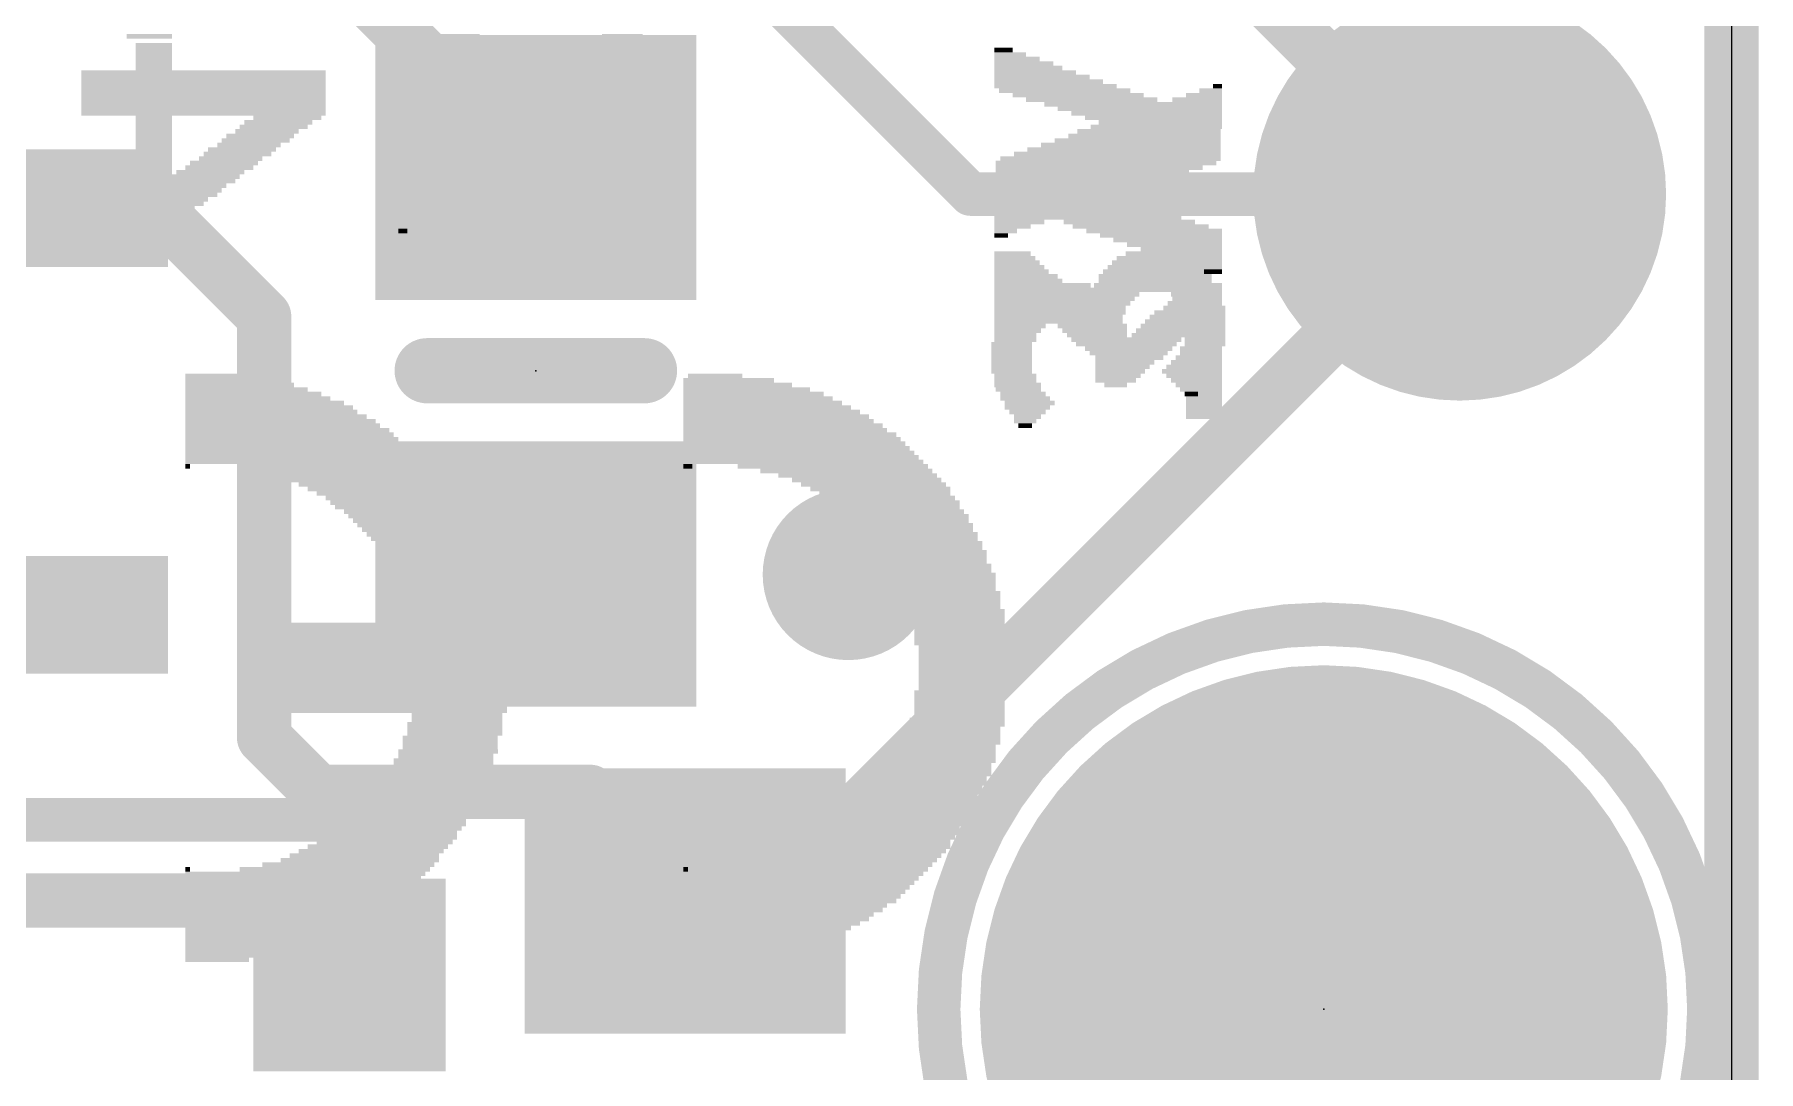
# Model space of a CAD drawing. Extents: x -13.8 to 7.7, y -19.4 to 21.7.
# Drawn here: x -0.31 to 7.75, y -10.45 to -5.6 of the extents above; entities that cross this region are included whole.
import ezdxf

# ---------------------------------------------------------------- set-up
doc = ezdxf.new("R2010")
doc.units = 0
for name, color, linetype in [('1', 12, 'CONTINUOUS'), ('16', 132, 'CONTINUOUS'), ('17', 110, 'CONTINUOUS'), ('18', 110, 'CONTINUOUS'), ('20', 53, 'CONTINUOUS'), ('200', 40, 'CONTINUOUS'), ('201', 6, 'CONTINUOUS'), ('21', 40, 'CONTINUOUS'), ('23', 53, 'CONTINUOUS'), ('47', 253, 'CONTINUOUS')]:
    doc.layers.add(name, color=color, linetype=linetype)

# ---------------------------------------------------------------- blocks, each defined once
blk = doc.blocks.new('RECT')
blk.add_solid([(-0.5, -0.5), (0.5, -0.5), (-0.5, 0.5), (0.5, 0.5)])
blk = doc.blocks.new('ROUNDP')
at = {"const_width": 0.5}
blk.add_lwpolyline([(0, -0.25, 1), (0, 0.25, 1), (0, -0.25)], format="xyb", dxfattribs=at)
blk = doc.blocks.new('ROUNDV')
at = {"const_width": 0.5}
blk.add_lwpolyline([(0, -0.25, 1), (0, 0.25, 1), (0, -0.25)], format="xyb", dxfattribs=at)

msp = doc.modelspace()

# ---------------------------------------------------------------- linework, layer by layer
at = {"layer": '1'}
for points, const_width in [([(7.62, -13.97), (7.62, 12.7)], 0.254), ([(2.032, -6.2255), (0.5977, -4.7912)], 0.254), ([(3.048, -5.334), (4.064, -6.35)], 0.2032), ([(4.064, -6.35), (6.35, -6.35)], 0.2032), ([(6.35, -6.4135), (6.35, -6.35)], 0.254), ([(0.2565, -6.416), (-0.2874, -6.416)], 0.254), ([(0.762, -6.9215), (0.2565, -6.416)], 0.254), ([(3.109, -9.6545), (6.35, -6.4135)], 0.254), ([(0.762, -6.9215), (0.762, -8.89)], 0.254), ([(0.762, -8.89), (1.016, -9.144)], 0.254), ([(1.016, -9.144), (2.286, -9.144)], 0.254), ([(2.286, -9.144), (2.7305, -9.5885)], 0.254), ([(2.7305, -9.5885), (2.7305, -9.6545)], 0.254), ([(0.8129, -9.652), (-2.3495, -9.652)], 0.254), ([(1.161, -10.0001), (0.8129, -9.652)], 0.254), ([(3.109, -9.6545), (2.7305, -9.6545)], 0.254)]:
    msp.add_lwpolyline(points, dxfattribs=dict(at, const_width=const_width))
for points, const_width in [([(1.9871, -6.2704, 1), (2.0769, -6.1806)], 0.127), ([(4.064, -6.2992, 1), (4.064, -6.4008)], 0.1016), ([(4.0281, -6.3859, 1), (4.0999, -6.3141)], 0.1016), ([(6.4135, -6.35, 1), (6.2865, -6.35)], 0.127), ([(6.35, -6.4008, 1), (6.35, -6.2992)], 0.1016), ([(-0.2874, -6.3525, 1), (-0.2874, -6.4795)], 0.127), ([(0.3014, -6.3711, 1), (0.2116, -6.4609)], 0.127), ([(0.2565, -6.4795, 1), (0.2565, -6.3525)], 0.127), ([(6.2865, -6.4135, 1), (6.4135, -6.4135)], 0.127), ([(6.3949, -6.4584, 1), (6.3051, -6.3686)], 0.127), ([(0.8255, -6.9215, 1), (0.6985, -6.9215)], 0.127), ([(0.7171, -6.9664, 1), (0.8069, -6.8766)], 0.127), ([(0.8069, -8.8451, 1), (0.7171, -8.9349)], 0.127), ([(0.6985, -8.89, 1), (0.8255, -8.89)], 0.127), ([(1.016, -9.0805, 1), (1.016, -9.2075)], 0.127), ([(2.3309, -9.0991, 1), (2.2411, -9.1889)], 0.127), ([(2.286, -9.2075, 1), (2.286, -9.0805)], 0.127), ([(0.9711, -9.1889, 1), (1.0609, -9.0991)], 0.127), ([(2.794, -9.5885, 1), (2.667, -9.5885)], 0.127), ([(2.6856, -9.6334, 1), (2.7754, -9.5436)], 0.127), ([(0.8578, -9.6071, 1), (0.768, -9.6969)], 0.127), ([(0.8129, -9.7155, 1), (0.8129, -9.5885)], 0.127), ([(2.7305, -9.591, 1), (2.7305, -9.718)], 0.127), ([(3.0641, -9.6096, 1), (3.1539, -9.6994)], 0.127), ([(3.109, -9.718, 1), (3.109, -9.591)], 0.127), ([(2.667, -9.6545, 1), (2.794, -9.6545)], 0.127), ([(1.1161, -10.045, 1), (1.2059, -9.9552)], 0.127)]:
    msp.add_lwpolyline(points, format="xyb", dxfattribs=dict(at, const_width=const_width))
at = {"layer": '16', "const_width": 0.254}
for points in [[(7.62, -13.97), (7.62, 12.7)], [(3.302, -3.302), (6.35, -6.35)]]:
    msp.add_lwpolyline(points, dxfattribs=at)
at = {"layer": '16', "const_width": 0.127}
msp.add_lwpolyline([(6.3051, -6.3949, 1), (6.3949, -6.3051)], format="xyb", dxfattribs=at)
at = {"layer": '20'}
msp.add_line((7.62, 11.43), (7.62, -11.684), dxfattribs=at)
at = {"layer": '21'}
for points, const_width in [([(2.54, -7.1755), (1.524, -7.1755)], 0.3048), ([(-2.989, -9.2747), (1.211, -9.2747)], 0.2032)]:
    msp.add_lwpolyline(points, dxfattribs=dict(at, const_width=const_width))
for points, const_width in [([(1.524, -7.0993, 1), (1.524, -7.2517)], 0.1524), ([(2.54, -7.2517, 1), (2.54, -7.0993)], 0.1524), ([(5.715, -11.96, 1), (5.715, -8.36, 1), (5.715, -11.96)], 0.2032), ([(1.211, -9.3255, 1), (1.211, -9.2239)], 0.1016)]:
    msp.add_lwpolyline(points, format="xyb", dxfattribs=dict(at, const_width=const_width))
at = {"layer": '23'}
for p in [(2.032, -7.1755), (5.715, -10.16)]:
    msp.add_point(p, dxfattribs=at)
at = {"layer": '47', "const_width": 0.13}
msp.add_lwpolyline([(5.715, -10.16), (5.715, -19.2855)], dxfattribs=at)
at = {"layer": '47', "const_width": 0.065}
msp.add_lwpolyline([(5.7475, -10.16, 1), (5.6825, -10.16)], format="xyb", dxfattribs=at)

# ---------------------------------------------------------------- block references
at = {"layer": '1', "rotation": 270}
for p, xscale, yscale in [((2.032, -6.2255), 1.24, 1.5), ((-0.2874, -6.416), 0.55, 1.2), ((2.032, -8.1255), 1.24, 1.5), ((-0.2874, -8.316), 0.55, 1.2), ((2.7305, -9.6545), 1.24, 1.5)]:
    msp.add_blockref('RECT', p, dxfattribs=dict(at, xscale=xscale, yscale=yscale))
at = {"layer": '1', "xscale": 0.9, "yscale": 0.9}
msp.add_blockref('RECT', (1.161, -10.0001), dxfattribs=at)
at = {"layer": '17', "xscale": 1.9304, "yscale": 1.9304, "rotation": 180}
msp.add_blockref('ROUNDP', (6.35, -6.35), dxfattribs=at)
msp.add_blockref('ROUNDP', (6.35, -6.35), dxfattribs=at)
at = {"layer": '17', "xscale": 3.216, "yscale": 3.216}
msp.add_blockref('ROUNDP', (5.715, -10.16), dxfattribs=at)
msp.add_blockref('ROUNDP', (5.715, -10.16), dxfattribs=at)
at = {"layer": '18', "xscale": 0.8001, "yscale": 0.8001}
msp.add_blockref('ROUNDV', (3.4925, -8.128), dxfattribs=at)
msp.add_blockref('ROUNDV', (3.4925, -8.128), dxfattribs=at)
at = {"layer": '200', "yscale": 0.0212}
for p, xscale in [((4.218, -5.676), 0.0846), ((4.2498, -5.6971), 0.1481), ((4.2815, -5.7183), 0.2116), ((4.3132, -5.7395), 0.2751), ((4.3344, -5.7606), 0.3174), ((4.3661, -5.7818), 0.3808), ((4.3979, -5.8029), 0.4443), ((4.4613, -5.8453), 0.5713), ((4.4296, -5.8241), 0.5078), ((4.5037, -5.8664), 0.6136), ((4.5671, -5.8876), 0.6136), ((4.6306, -5.9087), 0.6136), ((4.7046, -5.9299), 0.5924), ((4.7681, -5.951), 0.5924), ((4.8316, -5.9722), 0.5924), ((4.8845, -5.9934), 0.5713), ((4.948, -6.0145), 0.5713), ((4.9797, -6.0357), 0.5078), ((5.0114, -6.0568), 0.4443), ((5.0432, -6.078), 0.3808), ((5.0538, -6.1203), 0.3597), ((5.0749, -6.0991), 0.3174), ((4.9162, -6.2049), 0.5924), ((4.9586, -6.1838), 0.5501), ((4.9903, -6.1626), 0.4866), ((5.022, -6.1415), 0.4232), ((4.6518, -6.2896), 0.6136), ((4.7152, -6.2684), 0.6136), ((4.7893, -6.2473), 0.5924), ((4.8528, -6.2261), 0.5924), ((4.4825, -6.353), 0.6136), ((4.4508, -6.3742), 0.5501), ((4.5354, -6.3319), 0.6347), ((4.5883, -6.3107), 0.6136), ((4.419, -6.3954), 0.4866), ((4.3873, -6.4165), 0.4232), ((4.3555, -6.4377), 0.3597), ((4.3238, -6.4588), 0.2962), ((4.2921, -6.48), 0.2327), ((4.2603, -6.5012), 0.1693), ((4.2286, -6.5223), 0.1058), ((4.2074, -6.5435), 0.0635), ((4.2603, -6.6281), 0.1693), ((4.2709, -6.6493), 0.1904), ((4.2815, -6.6704), 0.2116), ((4.2921, -6.6916), 0.2327), ((4.9268, -6.6916), 0.4443), ((4.9268, -6.6704), 0.402), ((4.9162, -6.6493), 0.3385), ((4.9162, -6.6281), 0.2539), ((4.3026, -6.7127), 0.2539), ((4.3238, -6.7339), 0.2962), ((4.3344, -6.7551), 0.3174), ((4.345, -6.7762), 0.3385), ((4.9268, -6.7762), 0.5713), ((4.9268, -6.7339), 0.529), ((4.9268, -6.7551), 0.529), ((4.9268, -6.7127), 0.4866), ((4.3555, -6.7974), 0.3597), ((4.3661, -6.8185), 0.3808), ((4.3767, -6.8397), 0.402), ((4.7364, -6.8185), 0.2327), ((4.7258, -6.8397), 0.2116), ((4.9268, -6.7974), 0.5713), ((5.1172, -6.8185), 0.2327), ((5.1278, -6.8397), 0.2116), ((4.3873, -6.8608), 0.4232), ((4.2603, -6.882), 0.1693), ((4.2603, -6.9032), 0.1693), ((4.2603, -6.9243), 0.1693), ((4.5777, -6.882), 0.4232), ((4.5883, -6.9032), 0.402), ((4.5883, -6.9243), 0.3597), ((4.7152, -6.8608), 0.1904), ((5.1384, -6.8608), 0.1904), ((5.1596, -6.882), 0.1904), ((5.1596, -6.9032), 0.1904), ((5.1596, -6.9243), 0.1904), ((4.2603, -6.9455), 0.1693), ((4.2603, -6.9666), 0.1693), ((4.2603, -6.9878), 0.1693), ((4.2603, -7.009), 0.1693), ((4.5989, -6.9455), 0.3385), ((4.62, -6.9666), 0.2962), ((4.6306, -6.9878), 0.2751), ((4.6412, -7.009), 0.2539), ((5.1596, -6.9455), 0.1904), ((5.1596, -6.9666), 0.1904), ((5.1596, -6.9878), 0.1904), ((5.1596, -7.009), 0.1904), ((4.2603, -7.0301), 0.1693), ((4.2603, -7.0513), 0.1693), ((4.2603, -7.0724), 0.1693), ((4.2603, -7.0936), 0.1693), ((4.6518, -7.0301), 0.2327), ((4.6623, -7.0513), 0.2116), ((4.6835, -7.0724), 0.1693), ((4.6729, -7.0936), 0.1058), ((5.1384, -7.0724), 0.1904), ((5.1384, -7.0936), 0.1904), ((5.1596, -7.0301), 0.1904), ((5.1596, -7.0513), 0.1904), ((4.2603, -7.1147), 0.1693), ((4.2603, -7.1359), 0.1693), ((4.2603, -7.1571), 0.1693), ((4.2603, -7.1782), 0.1693), ((5.0855, -7.1782), 0.2539), ((5.0961, -7.1571), 0.2327), ((5.1067, -7.1359), 0.2116), ((5.1278, -7.1147), 0.2116), ((4.2603, -7.1994), 0.1693), ((4.2603, -7.2205), 0.1693), ((4.2603, -7.2417), 0.1693), ((5.0855, -7.1994), 0.2116), ((5.0855, -7.2205), 0.1693), ((5.0961, -7.2417), 0.1481), ((5.0961, -7.2629), 0.1058), ((5.0961, -7.284), 0.0635)]:
    msp.add_blockref('RECT', p, dxfattribs=dict(at, xscale=xscale))
at = {"layer": '201', "yscale": 0.0212, "rotation": 180}
for p, xscale in [((0.2252, -5.6125), 0.2116), ((1.5793, -5.6125), 0.3808), ((1.6111, -5.6337), 0.4443), ((2.4362, -5.6125), 0.1904), ((2.4362, -5.6337), 0.1904), ((0.2464, -5.6548), 0.1693), ((0.2464, -5.676), 0.1693), ((0.2464, -5.6971), 0.1693), ((0.2464, -5.7183), 0.1693), ((1.6322, -5.6548), 0.4866), ((1.664, -5.676), 0.5501), ((1.6957, -5.6971), 0.6136), ((1.7486, -5.7183), 0.5924), ((2.4362, -5.6548), 0.1904), ((2.4362, -5.676), 0.1904), ((0.4791, -5.7818), 1.1425), ((0.4791, -5.8029), 1.1425), ((0.2464, -5.7395), 0.1693), ((0.2464, -5.7606), 0.1693), ((1.8121, -5.7395), 0.5924), ((1.865, -5.7606), 0.6136), ((1.9179, -5.7818), 0.5924), ((1.9708, -5.8029), 0.6136), ((0.4791, -5.8241), 1.1425), ((0.4791, -5.8453), 1.1425), ((0.4791, -5.8664), 1.1425), ((0.4791, -5.8876), 1.1425), ((2.0025, -5.8241), 0.6771), ((1.7486, -5.8664), 0.1693), ((1.7486, -5.8876), 0.1693), ((2.0237, -5.8453), 0.7194), ((2.1506, -5.8664), 0.5924), ((2.2035, -5.8876), 0.5713), ((5.1551, -5.8876), 0.1693), ((5.1868, -5.8664), 0.1058), ((5.2185, -5.8453), 0.0423), ((0.4791, -5.9087), 1.1425), ((0.4791, -5.9299), 1.1425), ((0.4791, -5.951), 1.1425), ((0.4791, -5.9722), 1.1425), ((1.7486, -5.9087), 0.1693), ((1.7486, -5.9299), 0.1693), ((1.7486, -5.951), 0.1693), ((1.7486, -5.9722), 0.1693), ((2.2564, -5.9087), 0.5501), ((2.2776, -5.9299), 0.5078), ((2.3093, -5.951), 0.4443), ((2.341, -5.9722), 0.3808), ((5.0281, -5.9722), 0.4232), ((5.0599, -5.951), 0.3597), ((5.0916, -5.9299), 0.2962), ((5.1233, -5.9087), 0.2327), ((0.2464, -5.9934), 0.1693), ((0.2464, -6.0145), 0.1693), ((0.2464, -6.0357), 0.1693), ((0.8071, -6.0357), 0.3174), ((0.8282, -6.0145), 0.3174), ((0.8705, -5.9934), 0.3174), ((1.7486, -5.9934), 0.1693), ((1.7486, -6.0145), 0.1693), ((1.7486, -6.0357), 0.1693), ((2.341, -6.0357), 0.3808), ((2.3622, -5.9934), 0.3385), ((2.3728, -6.0145), 0.3174), ((4.9329, -6.0357), 0.6136), ((4.9646, -6.0145), 0.5501), ((4.9964, -5.9934), 0.4866), ((0.2464, -6.0568), 0.1693), ((0.2464, -6.078), 0.1693), ((0.2464, -6.0991), 0.1693), ((0.2464, -6.1203), 0.1693), ((0.6907, -6.1203), 0.2962), ((0.7224, -6.0991), 0.3174), ((0.7436, -6.078), 0.3174), ((0.7753, -6.0568), 0.2962), ((1.7486, -6.0568), 0.1693), ((1.7486, -6.078), 0.1693), ((1.7486, -6.0991), 0.1693), ((1.7486, -6.1203), 0.1693), ((2.2035, -6.1203), 0.5713), ((2.2564, -6.0991), 0.5501), ((2.2881, -6.078), 0.4866), ((2.3199, -6.0568), 0.4232), ((4.6896, -6.1203), 0.5924), ((4.7531, -6.0991), 0.5924), ((4.8165, -6.078), 0.5924), ((4.8694, -6.0568), 0.6136), ((0.2464, -6.1415), 0.1693), ((0.2464, -6.1626), 0.1693), ((0.2464, -6.1838), 0.1693), ((0.2464, -6.2049), 0.1693), ((0.5743, -6.2049), 0.3174), ((0.6061, -6.1838), 0.2962), ((0.6378, -6.1626), 0.3174), ((0.659, -6.1415), 0.3174), ((1.7486, -6.1415), 0.1693), ((2.0237, -6.1626), 0.7194), ((1.9919, -6.1838), 0.6559), ((1.9708, -6.2049), 0.6136), ((2.1612, -6.1415), 0.5713), ((4.4463, -6.2049), 0.529), ((4.4992, -6.1838), 0.5924), ((4.5626, -6.1626), 0.5924), ((4.6261, -6.1415), 0.5924), ((0.2464, -6.2261), 0.1693), ((0.2464, -6.2473), 0.1693), ((0.4051, -6.2684), 0.4866), ((0.3945, -6.2896), 0.4655), ((0.5108, -6.2473), 0.3174), ((0.5532, -6.2261), 0.3174), ((1.7592, -6.2896), 0.5713), ((1.8121, -6.2684), 0.5924), ((1.865, -6.2473), 0.5713), ((1.9284, -6.2261), 0.5713), ((4.4145, -6.2261), 0.4655), ((4.3828, -6.2473), 0.402), ((4.3511, -6.2684), 0.3385), ((4.3511, -6.2896), 0.3385), ((0.3733, -6.3107), 0.4232), ((0.3627, -6.3319), 0.402), ((0.3522, -6.353), 0.3808), ((0.331, -6.3742), 0.3385), ((1.664, -6.3319), 0.5501), ((1.6322, -6.353), 0.4866), ((1.6111, -6.3742), 0.4443), ((1.6957, -6.3107), 0.5713), ((4.3828, -6.3107), 0.402), ((4.4145, -6.3319), 0.4655), ((4.4463, -6.353), 0.529), ((4.478, -6.3742), 0.5924), ((0.3204, -6.3954), 0.3174), ((0.2993, -6.4165), 0.2751), ((0.2887, -6.4377), 0.2539), ((1.5264, -6.4377), 0.2751), ((1.5793, -6.3954), 0.3808), ((1.5476, -6.4165), 0.3174), ((4.5415, -6.3954), 0.5924), ((4.605, -6.4165), 0.5924), ((4.6684, -6.4377), 0.5924), ((0.2569, -6.48), 0.1904), ((0.2781, -6.4588), 0.2327), ((0.2569, -6.5012), 0.1481), ((1.4947, -6.4588), 0.2116), ((1.4418, -6.5012), 0.1058), ((1.4101, -6.5223), 0.0423), ((1.463, -6.48), 0.1481), ((4.7425, -6.4588), 0.6136), ((4.806, -6.48), 0.6136), ((4.8589, -6.5012), 0.6347), ((4.9223, -6.5223), 0.6347), ((4.9541, -6.5435), 0.5713), ((4.9858, -6.5646), 0.5078), ((5.0175, -6.5858), 0.4443), ((5.0493, -6.6069), 0.3808), ((5.081, -6.6281), 0.3174), ((5.1128, -6.6493), 0.2539), ((5.1445, -6.6704), 0.1904), ((5.1762, -6.6916), 0.127), ((4.4992, -6.7762), 0.2539), ((5.1551, -6.7762), 0.1693), ((5.1974, -6.7127), 0.0846), ((4.4992, -6.8397), 0.4655), ((4.4992, -6.8185), 0.4232), ((4.4992, -6.7974), 0.3385), ((5.1233, -6.8397), 0.2327), ((5.1339, -6.8185), 0.2116), ((5.1445, -6.7974), 0.1904), ((4.4886, -6.9243), 0.5713), ((4.4886, -6.882), 0.529), ((4.4992, -6.9032), 0.5501), ((4.4886, -6.8608), 0.4866), ((5.0704, -6.9243), 0.3385), ((5.081, -6.9032), 0.3174), ((5.1022, -6.882), 0.2751), ((5.1128, -6.8608), 0.2539), ((4.2982, -6.9666), 0.2327), ((4.2876, -6.9878), 0.2116), ((4.277, -7.009), 0.1904), ((4.4886, -6.9455), 0.5713), ((4.679, -6.9666), 0.2327), ((4.7002, -6.9878), 0.1904), ((4.7002, -7.009), 0.1904), ((5.0281, -7.009), 0.4232), ((5.0387, -6.9878), 0.402), ((5.0493, -6.9666), 0.3808), ((5.0599, -6.9455), 0.3597), ((4.2558, -7.0513), 0.1904), ((4.2558, -7.0724), 0.1904), ((4.2558, -7.0936), 0.1904), ((4.277, -7.0301), 0.1904), ((4.8377, -7.0301), 0.4232), ((4.8271, -7.0513), 0.402), ((4.8271, -7.0724), 0.3597), ((4.8165, -7.0936), 0.3385), ((5.1551, -7.0301), 0.1693), ((5.1551, -7.0513), 0.1693), ((5.1551, -7.0724), 0.1693), ((5.1551, -7.0936), 0.1693), ((4.2558, -7.1147), 0.1904), ((4.2558, -7.1359), 0.1904), ((4.2558, -7.1571), 0.1904), ((4.2558, -7.1782), 0.1904), ((4.7848, -7.1359), 0.2751), ((4.806, -7.1147), 0.3174), ((4.7742, -7.1571), 0.2539), ((4.7636, -7.1782), 0.2327), ((5.1551, -7.1147), 0.1693), ((5.1551, -7.1359), 0.1693), ((5.1551, -7.1571), 0.1693), ((5.1551, -7.1782), 0.1693), ((0.532, -7.1994), 0.2751), ((0.6061, -7.2205), 0.4232), ((0.6484, -7.2417), 0.5078), ((0.6801, -7.2629), 0.5713), ((2.9335, -7.2205), 0.4232), ((2.9758, -7.2417), 0.5078), ((3.0181, -7.2629), 0.5924), ((2.87, -7.1994), 0.2539), ((4.277, -7.1994), 0.1904), ((4.277, -7.2205), 0.1904), ((4.2876, -7.2417), 0.2116), ((4.2876, -7.2629), 0.2116), ((4.7531, -7.1994), 0.2116), ((4.7425, -7.2205), 0.1904), ((4.7425, -7.2417), 0.1058), ((5.1551, -7.1994), 0.1693), ((5.1551, -7.2205), 0.1693), ((5.1551, -7.2417), 0.1693), ((5.1551, -7.2629), 0.1693), ((0.7118, -7.284), 0.6347), ((0.733, -7.3052), 0.6771), ((0.7647, -7.3263), 0.7405), ((3.0498, -7.284), 0.6559), ((3.0921, -7.3263), 0.7405), ((3.071, -7.3052), 0.6982), ((4.3087, -7.284), 0.2116), ((4.3193, -7.3052), 0.2327), ((4.3405, -7.3263), 0.2327), ((5.1551, -7.284), 0.1693), ((5.1551, -7.3052), 0.1693), ((5.1551, -7.3263), 0.1693), ((0.8176, -7.3898), 0.8463), ((0.7859, -7.3475), 0.7829), ((0.7965, -7.3686), 0.804), ((0.8388, -7.411), 0.8886), ((3.1133, -7.3475), 0.7829), ((3.1345, -7.3686), 0.8252), ((3.1556, -7.3898), 0.8675), ((3.1662, -7.411), 0.8886), ((4.3299, -7.3475), 0.2116), ((4.3299, -7.3686), 0.1693), ((4.3299, -7.3898), 0.127), ((4.3193, -7.411), 0.1058), ((5.1551, -7.3475), 0.1693), ((5.1551, -7.3686), 0.1693), ((5.1551, -7.3898), 0.1693), ((0.8811, -7.4744), 0.9733), ((0.8494, -7.4321), 0.9098), ((0.8705, -7.4533), 0.9521), ((0.8917, -7.4956), 0.9944), ((3.1874, -7.4321), 0.931), ((3.1979, -7.4533), 0.9521), ((3.2191, -7.4744), 0.9944), ((3.2297, -7.4956), 1.0156), ((4.3193, -7.4321), 0.0635), ((0.9234, -7.5379), 1.0579), ((0.9023, -7.5167), 1.0156), ((0.934, -7.5591), 1.0791), ((0.9446, -7.5802), 1.1002), ((3.2508, -7.5379), 1.0579), ((3.2614, -7.5591), 1.0791), ((3.2403, -7.5167), 1.0368), ((3.272, -7.5802), 1.1002), ((0.9552, -7.6014), 1.1214), ((0.4051, -7.6225), 0.0212), ((1.0927, -7.6225), 0.8886), ((1.1562, -7.6437), 0.804), ((1.1985, -7.6649), 0.7617), ((2.743, -7.6225), 0.0423), ((3.2826, -7.6014), 1.1214), ((3.4201, -7.6225), 0.8886), ((3.4836, -7.6437), 0.804), ((3.5365, -7.6649), 0.7405), ((1.2302, -7.686), 0.6982), ((1.262, -7.7072), 0.6771), ((1.2937, -7.7283), 0.6559), ((3.5788, -7.686), 0.6982), ((3.6105, -7.7072), 0.6771), ((3.6423, -7.7283), 0.6559), ((1.3254, -7.7495), 0.6347), ((1.3466, -7.7706), 0.5924), ((1.3678, -7.7918), 0.5924), ((1.3889, -7.813), 0.5924), ((3.6634, -7.7495), 0.6136), ((3.6846, -7.7706), 0.6136), ((3.7163, -7.7918), 0.5924), ((3.7269, -7.813), 0.5713), ((1.4101, -7.8341), 0.5501), ((1.4312, -7.8553), 0.5501), ((1.4524, -7.8764), 0.5501), ((1.463, -7.8976), 0.529), ((3.7481, -7.8341), 0.5713), ((3.7692, -7.8553), 0.5713), ((3.7904, -7.8764), 0.529), ((3.8115, -7.8976), 0.529), ((1.4841, -7.9188), 0.529), ((1.4947, -7.9399), 0.5078), ((1.5159, -7.9611), 0.5078), ((1.5264, -7.9822), 0.4866), ((3.8221, -7.9188), 0.5078), ((3.8327, -7.9399), 0.529), ((3.8433, -7.9611), 0.5078), ((3.8644, -7.9822), 0.5078), ((1.537, -8.0034), 0.5078), ((1.5476, -8.0245), 0.4866), ((1.5688, -8.0457), 0.4866), ((1.5688, -8.0669), 0.4866), ((3.875, -8.0034), 0.4866), ((3.8962, -8.0245), 0.4866), ((3.8962, -8.0457), 0.4866), ((3.9067, -8.0669), 0.4655), ((1.5793, -8.088), 0.4655), ((1.6005, -8.1092), 0.4655), ((1.6005, -8.1303), 0.4655), ((3.9279, -8.088), 0.4655), ((3.9279, -8.1092), 0.4655), ((3.9491, -8.1303), 0.4655), ((1.6111, -8.1515), 0.4443), ((1.6217, -8.1727), 0.4655), ((1.6322, -8.1938), 0.4443), ((1.6322, -8.215), 0.4443), ((3.9491, -8.1515), 0.4655), ((3.9596, -8.1727), 0.4443), ((3.9596, -8.1938), 0.4443), ((3.9808, -8.215), 0.4443), ((1.6322, -8.2361), 0.4443), ((1.6534, -8.2573), 0.4443), ((1.6534, -8.2784), 0.4443), ((1.6534, -8.2996), 0.4443), ((3.9808, -8.2361), 0.4443), ((3.9808, -8.2573), 0.4443), ((4.0019, -8.2996), 0.4443), ((3.9914, -8.2784), 0.4232), ((1.2831, -8.3631), 1.2272), ((1.2831, -8.3842), 1.2272), ((1.664, -8.3208), 0.4232), ((1.664, -8.3419), 0.4232), ((4.0019, -8.3208), 0.4443), ((4.0019, -8.3419), 0.4443), ((4.0125, -8.3631), 0.4232), ((4.0125, -8.3842), 0.4232), ((1.2831, -8.4054), 1.2272), ((1.2831, -8.4266), 1.2272), ((1.2831, -8.4477), 1.2272), ((1.2831, -8.4689), 1.2272), ((4.0125, -8.4054), 0.4232), ((4.0125, -8.4266), 0.4232), ((4.0231, -8.4477), 0.4443), ((4.0337, -8.4689), 0.4232), ((1.2831, -8.49), 1.2272), ((1.2831, -8.5112), 1.2272), ((1.2831, -8.5323), 1.2272), ((4.0337, -8.49), 0.4232), ((4.0337, -8.5112), 0.4232), ((4.0337, -8.5323), 0.4232), ((1.2831, -8.5535), 1.2272), ((1.2831, -8.5747), 1.2272), ((1.2831, -8.5958), 1.2272), ((1.2831, -8.617), 1.2272), ((4.0337, -8.5535), 0.4232), ((4.0337, -8.5747), 0.4232), ((4.0337, -8.5958), 0.4232), ((4.0337, -8.617), 0.4232), ((1.2831, -8.6381), 1.2272), ((1.2831, -8.6593), 1.2272), ((1.2831, -8.6805), 1.2272), ((1.2831, -8.7016), 1.2272), ((4.0125, -8.7016), 0.4232), ((4.0231, -8.6805), 0.4443), ((4.0337, -8.6381), 0.4232), ((4.0337, -8.6593), 0.4232), ((1.2831, -8.7228), 1.2272), ((1.2831, -8.7439), 1.2272), ((1.2831, -8.7651), 1.2272), ((1.664, -8.7862), 0.4232), ((4.0125, -8.7228), 0.4232), ((4.0125, -8.7439), 0.4232), ((4.0125, -8.7651), 0.4232), ((4.0125, -8.7862), 0.4232), ((1.6534, -8.8286), 0.4443), ((1.6534, -8.8497), 0.4443), ((1.6534, -8.8709), 0.4443), ((1.664, -8.8074), 0.4232), ((3.9808, -8.8709), 0.4443), ((4.0019, -8.8074), 0.4443), ((4.0019, -8.8286), 0.4443), ((3.9914, -8.8497), 0.4232), ((1.6322, -8.892), 0.4443), ((1.6322, -8.9132), 0.4443), ((1.6322, -8.9343), 0.4443), ((3.9596, -8.9343), 0.4443), ((3.9808, -8.892), 0.4443), ((3.9808, -8.9132), 0.4443), ((1.6005, -8.9978), 0.4655), ((1.6005, -9.019), 0.4655), ((1.6217, -8.9555), 0.4655), ((1.6111, -8.9767), 0.4443), ((3.9279, -9.019), 0.4655), ((3.9491, -8.9767), 0.4655), ((3.9491, -8.9978), 0.4655), ((3.9596, -8.9555), 0.4443), ((1.5476, -9.1036), 0.4866), ((1.5688, -9.0613), 0.4866), ((1.5688, -9.0825), 0.4866), ((1.5793, -9.0401), 0.4655), ((3.8962, -9.0825), 0.4866), ((3.8962, -9.1036), 0.4866), ((3.9173, -9.0613), 0.4866), ((3.9279, -9.0401), 0.4655), ((1.4947, -9.1882), 0.5078), ((1.5159, -9.1671), 0.5078), ((1.537, -9.1248), 0.5078), ((1.5264, -9.1459), 0.4866), ((3.8327, -9.1882), 0.529), ((3.8433, -9.1671), 0.5078), ((3.8644, -9.1459), 0.5078), ((3.875, -9.1248), 0.4866), ((1.4312, -9.2729), 0.5501), ((1.4524, -9.2517), 0.5501), ((1.463, -9.2306), 0.529), ((1.4841, -9.2094), 0.529), ((3.7692, -9.2729), 0.5713), ((3.7904, -9.2517), 0.529), ((3.8115, -9.2306), 0.529), ((3.8221, -9.2094), 0.5078), ((1.3572, -9.3575), 0.6136), ((1.3678, -9.3364), 0.5924), ((1.3995, -9.3152), 0.5713), ((1.4206, -9.294), 0.5713), ((3.6846, -9.3575), 0.6136), ((3.7163, -9.3364), 0.5924), ((3.7269, -9.3152), 0.5713), ((3.7481, -9.294), 0.5713), ((1.262, -9.421), 0.6771), ((1.2937, -9.3998), 0.6559), ((1.3254, -9.3787), 0.6347), ((3.6105, -9.421), 0.6771), ((3.6423, -9.3998), 0.6559), ((3.6634, -9.3787), 0.6136), ((0.4051, -9.5056), 0.0212), ((1.0927, -9.5056), 0.8886), ((1.1562, -9.4845), 0.804), ((1.2091, -9.4633), 0.7405), ((1.2302, -9.4421), 0.6982), ((2.7325, -9.5056), 0.0212), ((3.4201, -9.5056), 0.8886), ((3.4942, -9.4845), 0.7829), ((3.5365, -9.4633), 0.7405), ((3.5788, -9.4421), 0.6982), ((0.9234, -9.5903), 1.0579), ((0.9552, -9.5268), 1.1214), ((0.9446, -9.5479), 1.1002), ((0.934, -9.5691), 1.0791), ((3.2614, -9.5691), 1.0791), ((3.2508, -9.5903), 1.0579), ((3.2826, -9.5268), 1.1214), ((3.272, -9.5479), 1.1002), ((0.8811, -9.6537), 0.9733), ((0.9129, -9.6114), 1.0368), ((0.8917, -9.6326), 0.9944), ((0.8705, -9.6749), 0.9521), ((3.2403, -9.6114), 1.0368), ((3.2297, -9.6326), 1.0156), ((3.2191, -9.6537), 0.9944), ((3.1979, -9.6749), 0.9521), ((0.8176, -9.7384), 0.8463), ((0.8494, -9.696), 0.9098), ((0.8388, -9.7172), 0.8886), ((0.8071, -9.7595), 0.8252), ((3.1874, -9.696), 0.931), ((3.1662, -9.7172), 0.8886), ((3.1556, -9.7384), 0.8675), ((3.1345, -9.7595), 0.8252), ((0.7859, -9.7807), 0.7829), ((0.7647, -9.8018), 0.7405), ((0.7436, -9.823), 0.6982), ((3.0921, -9.8018), 0.7405), ((3.1133, -9.7807), 0.7829), ((3.071, -9.823), 0.6982), ((0.7118, -9.8442), 0.6347), ((0.6801, -9.8653), 0.5713), ((0.6484, -9.8865), 0.5078), ((0.6061, -9.9076), 0.4232), ((3.0498, -9.8442), 0.6559), ((2.944, -9.9076), 0.4443), ((3.0181, -9.8653), 0.5924), ((2.9864, -9.8865), 0.529), ((0.5426, -9.9288), 0.2962), ((2.87, -9.9288), 0.2962)]:
    msp.add_blockref('RECT', p, dxfattribs=dict(at, xscale=xscale))

doc.saveas('drawing.dxf')
